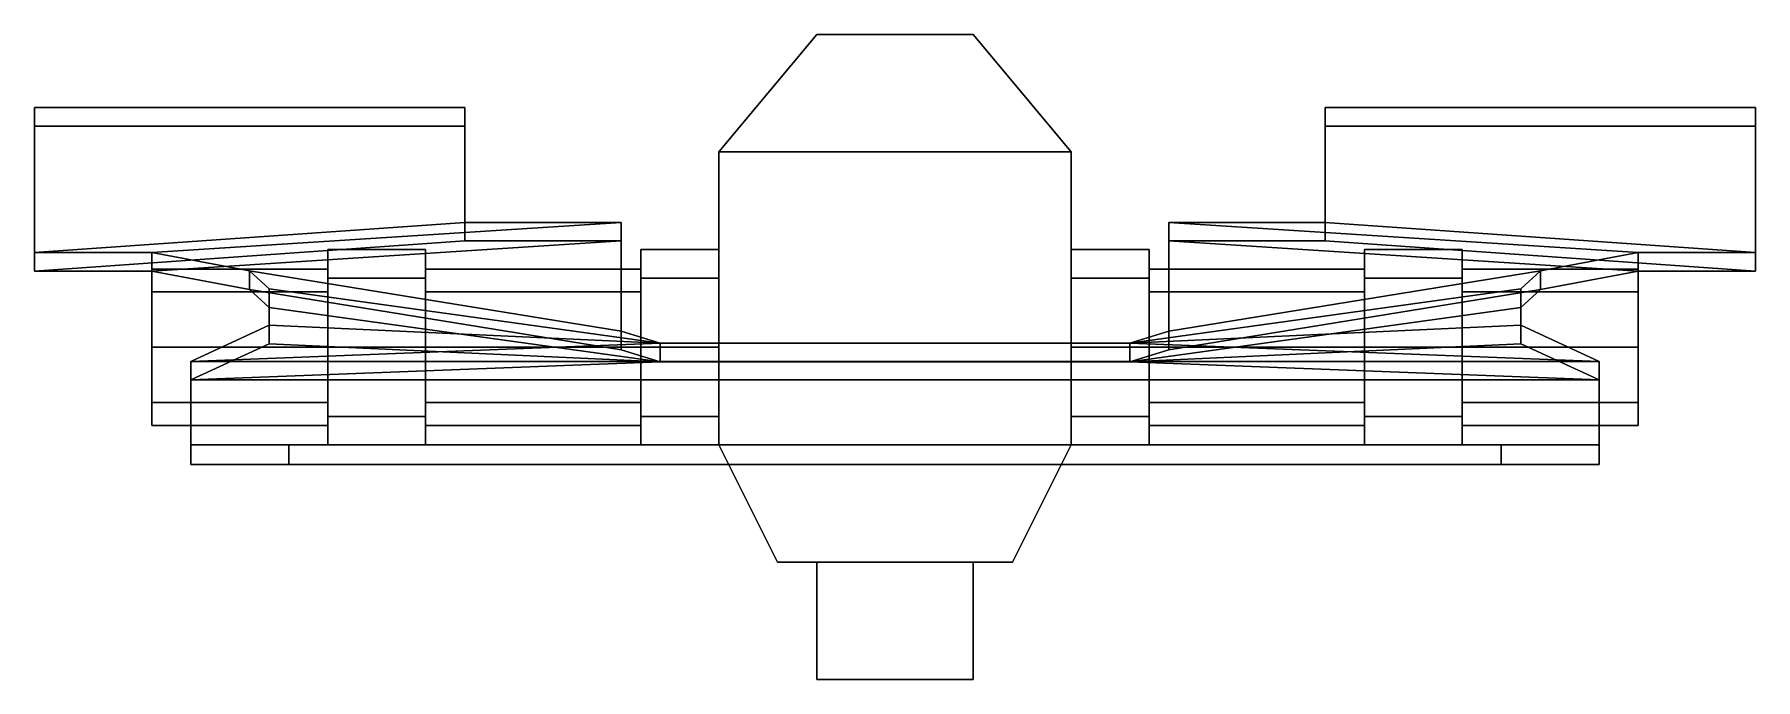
# Model space of a CAD drawing. Extents: x -0.44 to 0.44, y -0.17 to 0.16.
import ezdxf

# ---------------------------------------------------------------- set-up
doc = ezdxf.new("R2010")
doc.units = 0
doc.layers.get('0').update_dxf_attribs({"linetype": 'CONTINUOUS'})

msp = doc.modelspace()

# ---------------------------------------------------------------- linework, layer by layer
for points in [[(0.04, 0.16, 0.27), (0.09, 0.1, 0.27), (-0.09, 0.1, 0.27), (-0.04, 0.16, 0.27)], [(-0.09, 0.1, 0.37), (0.09, 0.1, 0.37), (0.04, 0.16, 0.37), (-0.04, 0.16, 0.37)], [(-0.04, 0.16, 0.27), (-0.09, 0.1, 0.27), (-0.09, 0.1, 0.37), (-0.04, 0.16, 0.37)], [(-0.04, 0.16, 0.37), (0.04, 0.16, 0.37), (0.04, 0.16, 0.27), (-0.04, 0.16, 0.27)], [(0.04, 0.16, 0.37), (0.09, 0.1, 0.37), (0.09, 0.1, 0.27), (0.04, 0.16, 0.27)], [(-0.44, 0.11305, 0.85259), (-0.22, 0.11305, 0.85259), (-0.22, 0.12256, 0.8495), (-0.44, 0.12256, 0.8495)], [(-0.22, 0.12256, 0.8495), (-0.22, 0.06385, 0.6688), (-0.44, 0.0484, 0.62125), (-0.44, 0.12256, 0.8495)], [(-0.44, 0.12256, 0.8495), (-0.44, 0.0484, 0.62125), (-0.44, 0.03889, 0.62434), (-0.44, 0.11305, 0.85259)], [(-0.22, 0.11305, 0.85259), (-0.22, 0.05434, 0.67189), (-0.22, 0.06385, 0.6688), (-0.22, 0.12256, 0.8495)], [(0.22, 0.12256, 0.8495), (0.22, 0.06385, 0.6688), (0.22, 0.05434, 0.67189), (0.22, 0.11305, 0.85259)], [(0.44, 0.0484, 0.62125), (0.22, 0.06385, 0.6688), (0.22, 0.12256, 0.8495), (0.44, 0.12256, 0.8495)], [(0.44, 0.12256, 0.8495), (0.22, 0.12256, 0.8495), (0.22, 0.11305, 0.85259), (0.44, 0.11305, 0.85259)], [(0.44, 0.11305, 0.85259), (0.44, 0.03889, 0.62434), (0.44, 0.0484, 0.62125), (0.44, 0.12256, 0.8495)], [(-0.44, 0.03889, 0.62434), (-0.22, 0.05434, 0.67189), (-0.22, 0.11305, 0.85259), (-0.44, 0.11305, 0.85259)], [(0.22, 0.11305, 0.85259), (0.22, 0.05434, 0.67189), (0.44, 0.03889, 0.62434), (0.44, 0.11305, 0.85259)], [(0.09, 0.1, 0.27), (0.09, -0.05, 0.27), (-0.09, -0.05, 0.27), (-0.09, 0.1, 0.27)], [(-0.09, -0.05, 0.37), (0.09, -0.05, 0.37), (0.09, 0.1, 0.37), (-0.09, 0.1, 0.37)], [(-0.09, 0.1, 0.27), (-0.09, -0.05, 0.27), (-0.09, -0.05, 0.37), (-0.09, 0.1, 0.37)], [(0.09, 0.1, 0.37), (0.09, -0.05, 0.37), (0.09, -0.05, 0.27), (0.09, 0.1, 0.27)], [(-0.22, 0.06385, 0.6688), (-0.14, 0.06385, 0.6688), (-0.38, 0.0484, 0.62125), (-0.44, 0.0484, 0.62125)], [(-0.38, 0.0484, 0.62125), (-0.14, 0.06385, 0.6688), (-0.14, 0.00822, 0.49761), (-0.33, 0.03913, 0.59272)], [(-0.22, 0.05434, 0.67189), (-0.14, 0.05434, 0.67189), (-0.14, 0.06385, 0.6688), (-0.22, 0.06385, 0.6688)], [(-0.14, 0.00822, 0.49761), (-0.14, 0.06385, 0.6688), (-0.14, 0.05434, 0.67189), (-0.14, -0.00129, 0.5007)], [(0.14, -0.00129, 0.5007), (0.14, 0.05434, 0.67189), (0.14, 0.06385, 0.6688), (0.14, 0.00822, 0.49761)], [(0.14, 0.00822, 0.49761), (0.14, 0.06385, 0.6688), (0.38, 0.0484, 0.62125), (0.33, 0.03913, 0.59272)], [(0.38, 0.0484, 0.62125), (0.14, 0.06385, 0.6688), (0.22, 0.06385, 0.6688), (0.44, 0.0484, 0.62125)], [(0.22, 0.06385, 0.6688), (0.14, 0.06385, 0.6688), (0.14, 0.05434, 0.67189), (0.22, 0.05434, 0.67189)], [(-0.38, 0.03889, 0.62434), (-0.14, 0.05434, 0.67189), (-0.22, 0.05434, 0.67189), (-0.44, 0.03889, 0.62434)], [(-0.14, -0.00129, 0.5007), (-0.14, 0.05434, 0.67189), (-0.38, 0.03889, 0.62434), (-0.33, 0.02961, 0.59581)], [(0.38, 0.03889, 0.62434), (0.14, 0.05434, 0.67189), (0.14, -0.00129, 0.5007), (0.33, 0.02961, 0.59581)], [(0.22, 0.05434, 0.67189), (0.14, 0.05434, 0.67189), (0.38, 0.03889, 0.62434), (0.44, 0.03889, 0.62434)], [(-0.44, 0.0484, 0.62125), (-0.38, 0.0484, 0.62125), (-0.38, 0.03889, 0.62434), (-0.44, 0.03889, 0.62434)], [(-0.33, 0.02961, 0.59581), (-0.38, 0.03889, 0.62434), (-0.38, 0.0484, 0.62125), (-0.33, 0.03913, 0.59272)], [(-0.29, 0.03536, 0.28464), (-0.29, 0.05, 0.32), (-0.24, 0.05, 0.32), (-0.24, 0.03536, 0.28464)], [(-0.29, 0.05, 0.32), (-0.29, 0.03536, 0.35536), (-0.24, 0.03536, 0.35536), (-0.24, 0.05, 0.32)], [(-0.29, 0.02828, 0.29172), (-0.29, 0.04, 0.32), (-0.29, 0.05, 0.32), (-0.29, 0.03536, 0.28464)], [(-0.29, 0.04, 0.32), (-0.29, 0.02828, 0.34828), (-0.29, 0.03536, 0.35536), (-0.29, 0.05, 0.32)], [(-0.24, 0.04, 0.32), (-0.24, 0.02828, 0.29172), (-0.24, 0.03536, 0.28464), (-0.24, 0.05, 0.32)], [(-0.24, 0.02828, 0.34828), (-0.24, 0.04, 0.32), (-0.24, 0.05, 0.32), (-0.24, 0.03536, 0.35536)], [(-0.13, 0.03536, 0.28464), (-0.13, 0.05, 0.32), (-0.09, 0.05, 0.32), (-0.09, 0.03536, 0.28464)], [(-0.13, 0.05, 0.32), (-0.13, 0.03536, 0.35536), (-0.09, 0.03536, 0.35536), (-0.09, 0.05, 0.32)], [(-0.13, 0.02828, 0.29172), (-0.13, 0.04, 0.32), (-0.13, 0.05, 0.32), (-0.13, 0.03536, 0.28464)], [(-0.13, 0.04, 0.32), (-0.13, 0.02828, 0.34828), (-0.13, 0.03536, 0.35536), (-0.13, 0.05, 0.32)], [(0.13, 0.05, 0.32), (0.13, 0.03536, 0.28464), (0.09, 0.03536, 0.28464), (0.09, 0.05, 0.32)], [(0.13, 0.03536, 0.35536), (0.13, 0.05, 0.32), (0.09, 0.05, 0.32), (0.09, 0.03536, 0.35536)], [(0.13, 0.04, 0.32), (0.13, 0.02828, 0.29172), (0.13, 0.03536, 0.28464), (0.13, 0.05, 0.32)], [(0.13, 0.02828, 0.34828), (0.13, 0.04, 0.32), (0.13, 0.05, 0.32), (0.13, 0.03536, 0.35536)], [(0.24, 0.04, 0.32), (0.24, 0.02828, 0.34828), (0.24, 0.03536, 0.35536), (0.24, 0.05, 0.32)], [(0.24, 0.02828, 0.29172), (0.24, 0.04, 0.32), (0.24, 0.05, 0.32), (0.24, 0.03536, 0.28464)], [(0.29, 0.05, 0.32), (0.29, 0.03536, 0.28464), (0.24, 0.03536, 0.28464), (0.24, 0.05, 0.32)], [(0.29, 0.03536, 0.35536), (0.29, 0.05, 0.32), (0.24, 0.05, 0.32), (0.24, 0.03536, 0.35536)], [(0.29, 0.04, 0.32), (0.29, 0.02828, 0.29172), (0.29, 0.03536, 0.28464), (0.29, 0.05, 0.32)], [(0.29, 0.02828, 0.34828), (0.29, 0.04, 0.32), (0.29, 0.05, 0.32), (0.29, 0.03536, 0.35536)], [(0.33, 0.03913, 0.59272), (0.38, 0.0484, 0.62125), (0.38, 0.03889, 0.62434), (0.33, 0.02961, 0.59581)], [(0.44, 0.03889, 0.62434), (0.38, 0.03889, 0.62434), (0.38, 0.0484, 0.62125), (0.44, 0.0484, 0.62125)], [(-0.38, 0.02828, 0.29172), (-0.38, 0.04, 0.32), (-0.29, 0.04, 0.32), (-0.29, 0.02828, 0.29172)], [(-0.38, 0.04, 0.32), (-0.38, 0.02828, 0.34828), (-0.29, 0.02828, 0.34828), (-0.29, 0.04, 0.32)], [(-0.33, 0.03913, 0.59272), (-0.14, 0.00822, 0.49761), (-0.12, 0.00204, 0.47859), (-0.32, 0.02985, 0.56418)], [(-0.32, 0.02034, 0.56727), (-0.33, 0.02961, 0.59581), (-0.33, 0.03913, 0.59272), (-0.32, 0.02985, 0.56418)], [(-0.29, 0, 0.27), (-0.29, 0.03536, 0.28464), (-0.24, 0.03536, 0.28464), (-0.24, 0, 0.27)], [(-0.29, 0.03536, 0.35536), (-0.29, 0, 0.37), (-0.24, 0, 0.37), (-0.24, 0.03536, 0.35536)], [(-0.29, 0, 0.28), (-0.29, 0.02828, 0.29172), (-0.29, 0.03536, 0.28464), (-0.29, 0, 0.27)], [(-0.29, 0.02828, 0.34828), (-0.29, 0, 0.36), (-0.29, 0, 0.37), (-0.29, 0.03536, 0.35536)], [(-0.24, 0.02828, 0.29172), (-0.24, 0.04, 0.32), (-0.13, 0.04, 0.32), (-0.13, 0.02828, 0.29172)], [(-0.24, 0.04, 0.32), (-0.24, 0.02828, 0.34828), (-0.13, 0.02828, 0.34828), (-0.13, 0.04, 0.32)], [(-0.24, 0.02828, 0.29172), (-0.24, 0, 0.28), (-0.24, 0, 0.27), (-0.24, 0.03536, 0.28464)], [(-0.24, 0, 0.36), (-0.24, 0.02828, 0.34828), (-0.24, 0.03536, 0.35536), (-0.24, 0, 0.37)], [(-0.13, 0, 0.27), (-0.13, 0.03536, 0.28464), (-0.09, 0.03536, 0.28464), (-0.09, 0, 0.27)], [(-0.13, 0.03536, 0.35536), (-0.13, 0, 0.37), (-0.09, 0, 0.37), (-0.09, 0.03536, 0.35536)], [(-0.13, 0, 0.28), (-0.13, 0.02828, 0.29172), (-0.13, 0.03536, 0.28464), (-0.13, 0, 0.27)], [(-0.13, 0.02828, 0.34828), (-0.13, 0, 0.36), (-0.13, 0, 0.37), (-0.13, 0.03536, 0.35536)], [(0.13, 0.03536, 0.28464), (0.13, 0, 0.27), (0.09, 0, 0.27), (0.09, 0.03536, 0.28464)], [(0.13, 0, 0.37), (0.13, 0.03536, 0.35536), (0.09, 0.03536, 0.35536), (0.09, 0, 0.37)], [(0.12, 0.00204, 0.47859), (0.14, 0.00822, 0.49761), (0.33, 0.03913, 0.59272), (0.32, 0.02985, 0.56418)], [(0.24, 0.04, 0.32), (0.24, 0.02828, 0.29172), (0.13, 0.02828, 0.29172), (0.13, 0.04, 0.32)], [(0.24, 0.02828, 0.34828), (0.24, 0.04, 0.32), (0.13, 0.04, 0.32), (0.13, 0.02828, 0.34828)], [(0.13, 0.02828, 0.29172), (0.13, 0, 0.28), (0.13, 0, 0.27), (0.13, 0.03536, 0.28464)], [(0.13, 0, 0.36), (0.13, 0.02828, 0.34828), (0.13, 0.03536, 0.35536), (0.13, 0, 0.37)], [(0.24, 0.02828, 0.34828), (0.24, 0, 0.36), (0.24, 0, 0.37), (0.24, 0.03536, 0.35536)], [(0.24, 0, 0.28), (0.24, 0.02828, 0.29172), (0.24, 0.03536, 0.28464), (0.24, 0, 0.27)], [(0.29, 0.03536, 0.28464), (0.29, 0, 0.27), (0.24, 0, 0.27), (0.24, 0.03536, 0.28464)], [(0.29, 0, 0.37), (0.29, 0.03536, 0.35536), (0.24, 0.03536, 0.35536), (0.24, 0, 0.37)], [(0.38, 0.04, 0.32), (0.38, 0.02828, 0.29172), (0.29, 0.02828, 0.29172), (0.29, 0.04, 0.32)], [(0.38, 0.02828, 0.34828), (0.38, 0.04, 0.32), (0.29, 0.04, 0.32), (0.29, 0.02828, 0.34828)], [(0.29, 0.02828, 0.29172), (0.29, 0, 0.28), (0.29, 0, 0.27), (0.29, 0.03536, 0.28464)], [(0.29, 0, 0.36), (0.29, 0.02828, 0.34828), (0.29, 0.03536, 0.35536), (0.29, 0, 0.37)], [(0.32, 0.02985, 0.56418), (0.33, 0.03913, 0.59272), (0.33, 0.02961, 0.59581), (0.32, 0.02034, 0.56727)], [(-0.38, 0, 0.28), (-0.38, 0.02828, 0.29172), (-0.29, 0.02828, 0.29172), (-0.29, 0, 0.28)], [(-0.38, 0.02828, 0.34828), (-0.38, 0, 0.36), (-0.29, 0, 0.36), (-0.29, 0.02828, 0.34828)], [(-0.12, -0.00747, 0.48168), (-0.14, -0.00129, 0.5007), (-0.33, 0.02961, 0.59581), (-0.32, 0.02034, 0.56727)], [(-0.32, 0.0018, 0.51021), (-0.32, 0.02034, 0.56727), (-0.32, 0.02985, 0.56418), (-0.32, 0.01131, 0.50712)], [(-0.32, 0.02985, 0.56418), (-0.12, 0.00204, 0.47859), (-0.12, 0.00204, 0.47859), (-0.32, 0.01131, 0.50712)], [(-0.24, 0, 0.28), (-0.24, 0.02828, 0.29172), (-0.13, 0.02828, 0.29172), (-0.13, 0, 0.28)], [(-0.24, 0.02828, 0.34828), (-0.24, 0, 0.36), (-0.13, 0, 0.36), (-0.13, 0.02828, 0.34828)], [(0.12, 0.00204, 0.47859), (0.12, 0.00204, 0.47859), (0.32, 0.02985, 0.56418), (0.32, 0.01131, 0.50712)], [(0.33, 0.02961, 0.59581), (0.14, -0.00129, 0.5007), (0.12, -0.00747, 0.48168), (0.32, 0.02034, 0.56727)], [(0.24, 0.02828, 0.29172), (0.24, 0, 0.28), (0.13, 0, 0.28), (0.13, 0.02828, 0.29172)], [(0.24, 0, 0.36), (0.24, 0.02828, 0.34828), (0.13, 0.02828, 0.34828), (0.13, 0, 0.36)], [(0.38, 0.02828, 0.29172), (0.38, 0, 0.28), (0.29, 0, 0.28), (0.29, 0.02828, 0.29172)], [(0.38, 0, 0.36), (0.38, 0.02828, 0.34828), (0.29, 0.02828, 0.34828), (0.29, 0, 0.36)], [(0.32, 0.01131, 0.50712), (0.32, 0.02985, 0.56418), (0.32, 0.02034, 0.56727), (0.32, 0.0018, 0.51021)], [(-0.12, -0.00747, 0.48168), (-0.12, -0.00747, 0.48168), (-0.32, 0.02034, 0.56727), (-0.32, 0.0018, 0.51021)], [(0.32, 0.02034, 0.56727), (0.12, -0.00747, 0.48168), (0.12, -0.00747, 0.48168), (0.32, 0.0018, 0.51021)], [(-0.32, 0.01131, 0.50712), (-0.12, 0.00204, 0.47859), (-0.12, 0.00204, 0.47859), (-0.36, -0.00723, 0.45006)], [(-0.36, -0.01674, 0.45315), (-0.32, 0.0018, 0.51021), (-0.32, 0.01131, 0.50712), (-0.36, -0.00723, 0.45006)], [(0.12, 0.00204, 0.47859), (0.12, 0.00204, 0.47859), (0.32, 0.01131, 0.50712), (0.36, -0.00723, 0.45006)], [(0.36, -0.00723, 0.45006), (0.32, 0.01131, 0.50712), (0.32, 0.0018, 0.51021), (0.36, -0.01674, 0.45315)], [(-0.38, 0, 0.36), (-0.38, -0.02828, 0.34828), (-0.29, -0.02828, 0.34828), (-0.29, 0, 0.36)], [(-0.38, -0.02828, 0.29172), (-0.38, 0, 0.28), (-0.29, 0, 0.28), (-0.29, -0.02828, 0.29172)], [(-0.12, 0.00204, 0.47859), (0.12, 0.00204, 0.47859), (0.36, -0.00723, 0.45006), (-0.36, -0.00723, 0.45006)], [(-0.12, -0.00747, 0.48168), (-0.12, -0.00747, 0.48168), (-0.32, 0.0018, 0.51021), (-0.36, -0.01674, 0.45315)], [(-0.29, 0, 0.37), (-0.29, -0.03536, 0.35536), (-0.24, -0.03536, 0.35536), (-0.24, 0, 0.37)], [(-0.29, -0.03536, 0.28464), (-0.29, 0, 0.27), (-0.24, 0, 0.27), (-0.24, -0.03536, 0.28464)], [(-0.29, 0, 0.36), (-0.29, -0.02828, 0.34828), (-0.29, -0.03536, 0.35536), (-0.29, 0, 0.37)], [(-0.29, -0.02828, 0.29172), (-0.29, 0, 0.28), (-0.29, 0, 0.27), (-0.29, -0.03536, 0.28464)], [(-0.24, 0, 0.36), (-0.24, -0.02828, 0.34828), (-0.13, -0.02828, 0.34828), (-0.13, 0, 0.36)], [(-0.24, -0.02828, 0.29172), (-0.24, 0, 0.28), (-0.13, 0, 0.28), (-0.13, -0.02828, 0.29172)], [(-0.24, -0.02828, 0.34828), (-0.24, 0, 0.36), (-0.24, 0, 0.37), (-0.24, -0.03536, 0.35536)], [(-0.24, 0, 0.28), (-0.24, -0.02828, 0.29172), (-0.24, -0.03536, 0.28464), (-0.24, 0, 0.27)], [(-0.12, 0.00204, 0.47859), (-0.14, 0.00822, 0.49761), (-0.14, -0.00129, 0.5007), (-0.12, -0.00747, 0.48168)], [(-0.13, 0, 0.37), (-0.13, -0.03536, 0.35536), (-0.09, -0.03536, 0.35536), (-0.09, 0, 0.37)], [(-0.13, -0.03536, 0.28464), (-0.13, 0, 0.27), (-0.09, 0, 0.27), (-0.09, -0.03536, 0.28464)], [(-0.13, 0, 0.36), (-0.13, -0.02828, 0.34828), (-0.13, -0.03536, 0.35536), (-0.13, 0, 0.37)], [(-0.13, -0.02828, 0.29172), (-0.13, 0, 0.28), (-0.13, 0, 0.27), (-0.13, -0.03536, 0.28464)], [(-0.12, -0.00747, 0.48168), (0.12, -0.00747, 0.48168), (0.12, 0.00204, 0.47859), (-0.12, 0.00204, 0.47859)], [(0.13, -0.03536, 0.35536), (0.13, 0, 0.37), (0.09, 0, 0.37), (0.09, -0.03536, 0.35536)], [(0.13, 0, 0.27), (0.13, -0.03536, 0.28464), (0.09, -0.03536, 0.28464), (0.09, 0, 0.27)], [(0.12, -0.00747, 0.48168), (0.14, -0.00129, 0.5007), (0.14, 0.00822, 0.49761), (0.12, 0.00204, 0.47859)], [(0.32, 0.0018, 0.51021), (0.12, -0.00747, 0.48168), (0.12, -0.00747, 0.48168), (0.36, -0.01674, 0.45315)], [(0.13, -0.02828, 0.34828), (0.13, 0, 0.36), (0.13, 0, 0.37), (0.13, -0.03536, 0.35536)], [(0.13, 0, 0.28), (0.13, -0.02828, 0.29172), (0.13, -0.03536, 0.28464), (0.13, 0, 0.27)], [(0.24, -0.02828, 0.34828), (0.24, 0, 0.36), (0.13, 0, 0.36), (0.13, -0.02828, 0.34828)], [(0.24, 0, 0.28), (0.24, -0.02828, 0.29172), (0.13, -0.02828, 0.29172), (0.13, 0, 0.28)], [(0.24, -0.02828, 0.29172), (0.24, 0, 0.28), (0.24, 0, 0.27), (0.24, -0.03536, 0.28464)], [(0.24, 0, 0.36), (0.24, -0.02828, 0.34828), (0.24, -0.03536, 0.35536), (0.24, 0, 0.37)], [(0.29, -0.03536, 0.35536), (0.29, 0, 0.37), (0.24, 0, 0.37), (0.24, -0.03536, 0.35536)], [(0.29, 0, 0.27), (0.29, -0.03536, 0.28464), (0.24, -0.03536, 0.28464), (0.24, 0, 0.27)], [(0.29, -0.02828, 0.34828), (0.29, 0, 0.36), (0.29, 0, 0.37), (0.29, -0.03536, 0.35536)], [(0.29, 0, 0.28), (0.29, -0.02828, 0.29172), (0.29, -0.03536, 0.28464), (0.29, 0, 0.27)], [(0.38, -0.02828, 0.34828), (0.38, 0, 0.36), (0.29, 0, 0.36), (0.29, -0.02828, 0.34828)], [(0.38, 0, 0.28), (0.38, -0.02828, 0.29172), (0.29, -0.02828, 0.29172), (0.29, 0, 0.28)], [(-0.36, -0.00723, 0.45006), (-0.36, -0.05, 0.31842), (-0.36, -0.06, 0.32), (-0.36, -0.01674, 0.45315)], [(-0.36, -0.00723, 0.45006), (0.36, -0.00723, 0.45006), (0.36, -0.05, 0.31842), (-0.36, -0.05, 0.31842)], [(-0.36, -0.01674, 0.45315), (0.36, -0.01674, 0.45315), (0.12, -0.00747, 0.48168), (-0.12, -0.00747, 0.48168)], [(0.36, -0.01674, 0.45315), (0.36, -0.06, 0.32), (0.36, -0.05, 0.31842), (0.36, -0.00723, 0.45006)], [(-0.36, -0.06, 0.32), (0.36, -0.06, 0.32), (0.36, -0.01674, 0.45315), (-0.36, -0.01674, 0.45315)], [(-0.38, -0.02828, 0.34828), (-0.38, -0.04, 0.32), (-0.29, -0.04, 0.32), (-0.29, -0.02828, 0.34828)], [(-0.38, -0.04, 0.32), (-0.38, -0.02828, 0.29172), (-0.29, -0.02828, 0.29172), (-0.29, -0.04, 0.32)], [(-0.29, -0.02828, 0.34828), (-0.29, -0.04, 0.32), (-0.29, -0.05, 0.32), (-0.29, -0.03536, 0.35536)], [(-0.29, -0.04, 0.32), (-0.29, -0.02828, 0.29172), (-0.29, -0.03536, 0.28464), (-0.29, -0.05, 0.32)], [(-0.24, -0.02828, 0.34828), (-0.24, -0.04, 0.32), (-0.13, -0.04, 0.32), (-0.13, -0.02828, 0.34828)], [(-0.24, -0.04, 0.32), (-0.24, -0.02828, 0.29172), (-0.13, -0.02828, 0.29172), (-0.13, -0.04, 0.32)], [(-0.24, -0.04, 0.32), (-0.24, -0.02828, 0.34828), (-0.24, -0.03536, 0.35536), (-0.24, -0.05, 0.32)], [(-0.24, -0.02828, 0.29172), (-0.24, -0.04, 0.32), (-0.24, -0.05, 0.32), (-0.24, -0.03536, 0.28464)], [(-0.13, -0.02828, 0.34828), (-0.13, -0.04, 0.32), (-0.13, -0.05, 0.32), (-0.13, -0.03536, 0.35536)], [(-0.13, -0.04, 0.32), (-0.13, -0.02828, 0.29172), (-0.13, -0.03536, 0.28464), (-0.13, -0.05, 0.32)], [(0.13, -0.04, 0.32), (0.13, -0.02828, 0.34828), (0.13, -0.03536, 0.35536), (0.13, -0.05, 0.32)], [(0.13, -0.02828, 0.29172), (0.13, -0.04, 0.32), (0.13, -0.05, 0.32), (0.13, -0.03536, 0.28464)], [(0.24, -0.04, 0.32), (0.24, -0.02828, 0.34828), (0.13, -0.02828, 0.34828), (0.13, -0.04, 0.32)], [(0.24, -0.02828, 0.29172), (0.24, -0.04, 0.32), (0.13, -0.04, 0.32), (0.13, -0.02828, 0.29172)], [(0.24, -0.04, 0.32), (0.24, -0.02828, 0.29172), (0.24, -0.03536, 0.28464), (0.24, -0.05, 0.32)], [(0.24, -0.02828, 0.34828), (0.24, -0.04, 0.32), (0.24, -0.05, 0.32), (0.24, -0.03536, 0.35536)], [(0.29, -0.04, 0.32), (0.29, -0.02828, 0.34828), (0.29, -0.03536, 0.35536), (0.29, -0.05, 0.32)], [(0.29, -0.02828, 0.29172), (0.29, -0.04, 0.32), (0.29, -0.05, 0.32), (0.29, -0.03536, 0.28464)], [(0.38, -0.04, 0.32), (0.38, -0.02828, 0.34828), (0.29, -0.02828, 0.34828), (0.29, -0.04, 0.32)], [(0.38, -0.02828, 0.29172), (0.38, -0.04, 0.32), (0.29, -0.04, 0.32), (0.29, -0.02828, 0.29172)], [(-0.29, -0.03536, 0.35536), (-0.29, -0.05, 0.32), (-0.24, -0.05, 0.32), (-0.24, -0.03536, 0.35536)], [(-0.29, -0.05, 0.32), (-0.29, -0.03536, 0.28464), (-0.24, -0.03536, 0.28464), (-0.24, -0.05, 0.32)], [(-0.13, -0.03536, 0.35536), (-0.13, -0.05, 0.32), (-0.09, -0.05, 0.32), (-0.09, -0.03536, 0.35536)], [(-0.13, -0.05, 0.32), (-0.13, -0.03536, 0.28464), (-0.09, -0.03536, 0.28464), (-0.09, -0.05, 0.32)], [(0.13, -0.05, 0.32), (0.13, -0.03536, 0.35536), (0.09, -0.03536, 0.35536), (0.09, -0.05, 0.32)], [(0.13, -0.03536, 0.28464), (0.13, -0.05, 0.32), (0.09, -0.05, 0.32), (0.09, -0.03536, 0.28464)], [(0.29, -0.05, 0.32), (0.29, -0.03536, 0.35536), (0.24, -0.03536, 0.35536), (0.24, -0.05, 0.32)], [(0.29, -0.03536, 0.28464), (0.29, -0.05, 0.32), (0.24, -0.05, 0.32), (0.24, -0.03536, 0.28464)], [(-0.36, -0.05, 0.31842), (-0.36, -0.05, 0.27), (-0.36, -0.06, 0.27), (-0.36, -0.06, 0.32)], [(-0.36, -0.05, 0.27), (-0.31, -0.05, 0.1), (-0.31, -0.06, 0.1), (-0.36, -0.06, 0.27)], [(-0.36, -0.05, 0.27), (0.36, -0.05, 0.27), (0.31, -0.05, 0.1), (-0.31, -0.05, 0.1)], [(-0.36, -0.05, 0.31842), (0.36, -0.05, 0.31842), (0.36, -0.05, 0.27), (-0.36, -0.05, 0.27)], [(-0.31, -0.05, 0.1), (0.31, -0.05, 0.1), (0.31, -0.06, 0.1), (-0.31, -0.06, 0.1)], [(0.09, -0.05, 0.27), (0.06, -0.11, 0.27), (-0.06, -0.11, 0.27), (-0.09, -0.05, 0.27)], [(-0.09, -0.05, 0.27), (-0.06, -0.11, 0.27), (-0.06, -0.11, 0.37), (-0.09, -0.05, 0.37)], [(-0.06, -0.11, 0.37), (0.06, -0.11, 0.37), (0.09, -0.05, 0.37), (-0.09, -0.05, 0.37)], [(0.09, -0.05, 0.37), (0.06, -0.11, 0.37), (0.06, -0.11, 0.27), (0.09, -0.05, 0.27)], [(0.36, -0.06, 0.27), (0.31, -0.06, 0.1), (0.31, -0.05, 0.1), (0.36, -0.05, 0.27)], [(0.36, -0.06, 0.32), (0.36, -0.06, 0.27), (0.36, -0.05, 0.27), (0.36, -0.05, 0.31842)], [(-0.31, -0.06, 0.1), (0.31, -0.06, 0.1), (0.36, -0.06, 0.27), (-0.36, -0.06, 0.27)], [(-0.36, -0.06, 0.27), (0.36, -0.06, 0.27), (0.36, -0.06, 0.32), (-0.36, -0.06, 0.32)], [(-0.06, -0.11, 0.27), (0.06, -0.11, 0.27), (0.06, -0.11, 0.37), (-0.06, -0.11, 0.37)], [(0.04, -0.11, 0.35), (0.04, -0.17, 0.35), (-0.04, -0.17, 0.35), (-0.04, -0.11, 0.35)], [(-0.04, -0.11, 0.35), (-0.04, -0.17, 0.35), (-0.04, -0.17, 0.37), (-0.04, -0.11, 0.37)], [(-0.04, -0.17, 0.37), (0.04, -0.17, 0.37), (0.04, -0.11, 0.37), (-0.04, -0.11, 0.37)], [(-0.04, -0.17, 0.29), (0.04, -0.17, 0.29), (0.04, -0.11, 0.29), (-0.04, -0.11, 0.29)], [(-0.04, -0.11, 0.27), (-0.04, -0.17, 0.27), (-0.04, -0.17, 0.29), (-0.04, -0.11, 0.29)], [(0.04, -0.11, 0.27), (0.04, -0.17, 0.27), (-0.04, -0.17, 0.27), (-0.04, -0.11, 0.27)], [(0.04, -0.11, 0.37), (0.04, -0.17, 0.37), (0.04, -0.17, 0.35), (0.04, -0.11, 0.35)], [(0.04, -0.11, 0.29), (0.04, -0.17, 0.29), (0.04, -0.17, 0.27), (0.04, -0.11, 0.27)], [(-0.04, -0.17, 0.35), (0.04, -0.17, 0.35), (0.04, -0.17, 0.37), (-0.04, -0.17, 0.37)], [(-0.04, -0.17, 0.27), (0.04, -0.17, 0.27), (0.04, -0.17, 0.29), (-0.04, -0.17, 0.29)]]:
    msp.add_3dface(points)

doc.saveas('drawing.dxf')
